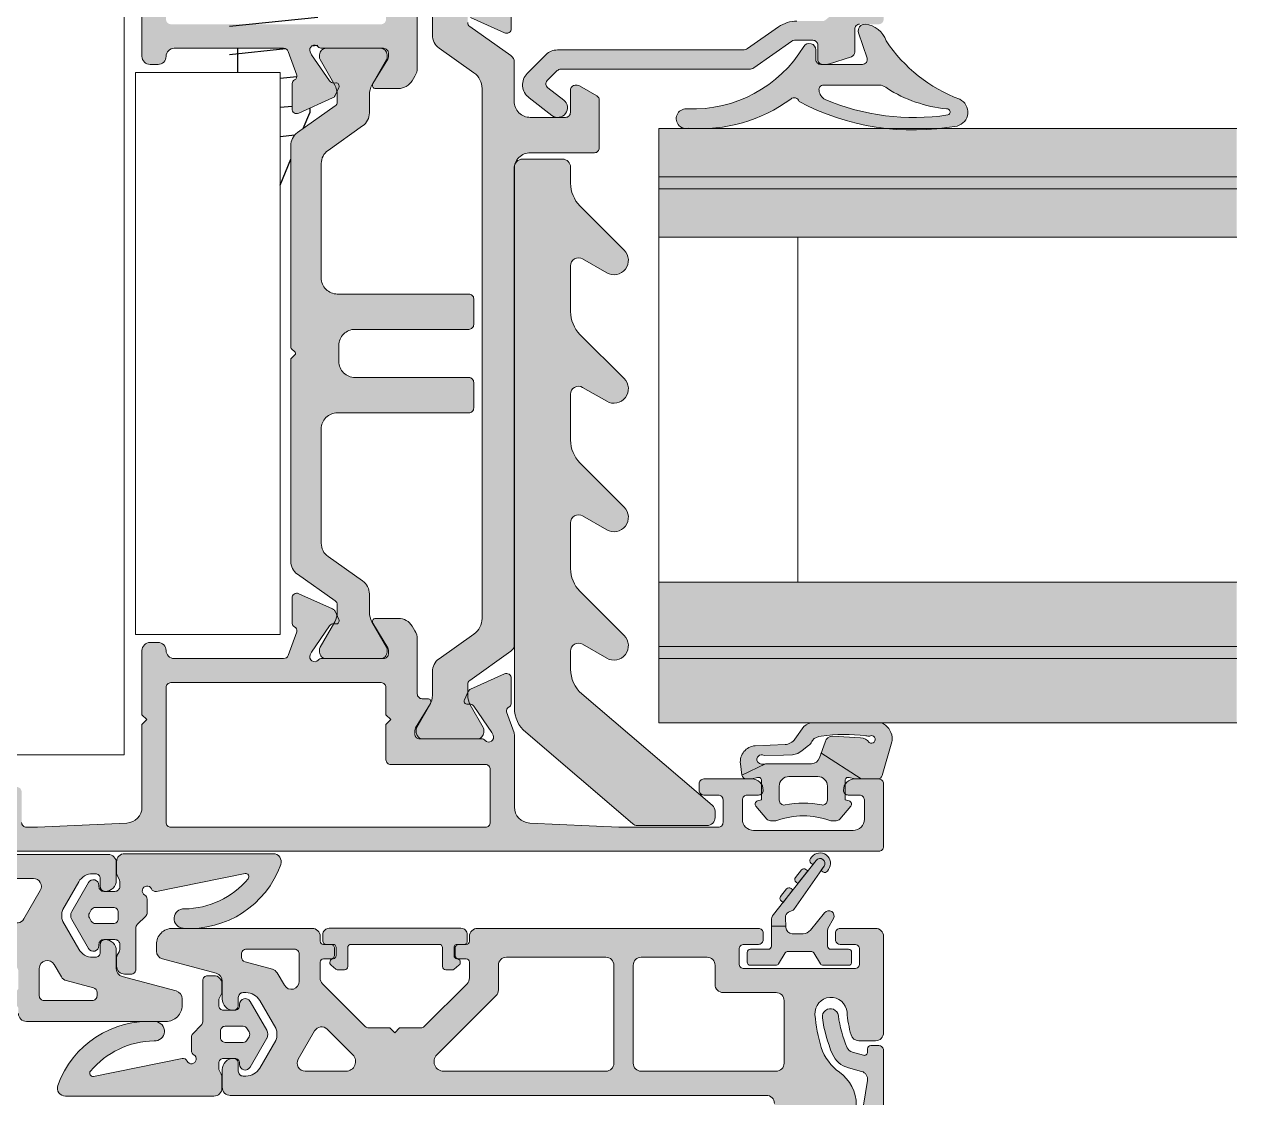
# Model space of a CAD drawing. Header units: millimetres. Extents: x -576 to 4430, y -1196 to 2690.
# Drawn here: x 1893.38 to 1931.15, y -604.28 to -570.86 of the extents above; entities that cross this region are included whole.
import ezdxf

# ---------------------------------------------------------------- set-up
doc = ezdxf.new("R2010")
doc.units = ezdxf.units.MM
doc.header["$LTSCALE"] = 0.25
doc.header["$MEASUREMENT"] = 0
for name, color, linetype, lineweight in [('01_Aluminium [Thin]', 141, 'Continuous', 18), ('01_Fill Glass', 254, 'Continuous', 0), ('01_Fill Plastic', 253, 'Continuous', 0), ('01_Fill Polyamide', 10, 'Continuous', 0), ('01_Glazing [Thin]', 6, 'Continuous', 18), ('01_Plastic', 3, 'Continuous', 20), ('01_Polyamide', 201, 'Continuous', 20), ('01_Polyamide [Thin]', 201, 'Continuous', 18)]:
    doc.layers.add(name, color=color, linetype=linetype, lineweight=lineweight)
doc.layers.add('01_Fill 2°material', color=7, linetype='Continuous', lineweight=0, true_color=0xbfbfbf)
doc.layers.add('01_Fill Aluminum', color=7, linetype='Continuous', lineweight=0, true_color=0xdcdcdc)
doc.layers.add('VITERIA', color=40, linetype='Continuous')

msp = doc.modelspace()

# ---------------------------------------------------------------- hatches: boundary and pattern name
at = {"layer": '01_Fill 2°material', "ltscale": 0.25}
h = msp.add_hatch(color=256, dxfattribs=at)
h.dxf.hatch_style = 1
h.paths.add_polyline_path([(1919.45, -594.356), (1919.96, -594.356, 0.339454), (1920.105, -594.245), (1920.402, -593.196, 0.148249), (1920.414, -593.052, 0.275164), (1920.083, -592.606), (1917.974, -592.606, 0.212677), (1917.67, -592.724), (1917.389, -593.115, -0.229998), (1917.081, -593.282), (1916.15, -593.322, 0.428184), (1915.691, -593.881), (1915.735, -594.232), (1916.468, -593.881, -0.292004), (1916.23, -593.833, 0.217211), (1916.223, -593.818, -0.778169), (1916.427, -593.622), (1917.032, -593.619), (1917.311, -593.6, 0.054768), (1917.475, -593.558), (1917.612, -593.473), (1917.809, -593.315, 0.161076), (1917.913, -593.189), (1917.935, -593.156, -0.225916), (1918.21, -593.024, -0.066166), (1919.592, -593.008, 0.129571), (1919.719, -593.019, -1.804841), (1919.703, -593.217, 0.210499), (1919.434, -593.073), (1918.566, -593.019, 0.339454), (1918.325, -593.205), (1918.203, -593.547)])
h = msp.add_hatch(color=256, dxfattribs=at)
h.dxf.hatch_style = 1
h.paths.add_polyline_path([(1917.095, -598.673, -0.041791), (1917.097, -598.69), (1917.106, -598.943), (1916.655, -598.943), (1916.655, -598.764, -0.16844), (1916.719, -598.578), (1918.05, -596.89, -0.972448), (1918.294, -597.071), (1917.349, -598.419, -0.14422), (1917.305, -598.454), (1917.187, -598.502, 0.360918)])
at = {"layer": '01_Fill Aluminum', "ltscale": 0.25}
h = msp.add_hatch(color=256, dxfattribs=at)
h.dxf.hatch_style = 1
h.paths.add_polyline_path([(1897.05, -595.229, -0.400839), (1896.573, -595.729), (1893.8, -595.856), (1893.45, -595.856, -0.414214), (1893.3, -595.706), (1893.3, -594.756, 0.414214), (1893.15, -594.606), (1892.1, -594.606, 0.414214), (1891.95, -594.756), (1891.95, -595.106, 0.414214), (1892.1, -595.256), (1892.55, -595.256, -0.414214), (1892.7, -595.406), (1892.7, -595.706, -0.414214), (1892.55, -595.856), (1884.3, -595.856, -0.414214), (1884.15, -595.706), (1884.15, -595.406, -0.414214), (1884.3, -595.256), (1884.75, -595.256, 0.414214), (1884.9, -595.106), (1884.9, -594.756, 0.414214), (1884.75, -594.606), (1882.95, -594.606, 0.414214), (1882.8, -594.756), (1882.8, -594.956, 0.414214), (1882.95, -595.106), (1883.4, -595.106, -0.414214), (1883.55, -595.256), (1883.55, -595.605, -0.414214), (1883.4, -595.755), (1883.025, -595.755, 0.267949), (1882.895, -595.83, -0.267949), (1882.765, -595.905), (1880.535, -595.905, -0.267949), (1880.405, -595.83, 0.267949), (1880.275, -595.755), (1879.9, -595.755, -0.414214), (1879.75, -595.605), (1879.75, -595.256, -0.414214), (1879.9, -595.106), (1880.35, -595.106, 0.414214), (1880.5, -594.956), (1880.5, -594.756, 0.414214), (1880.35, -594.606), (1879.3, -594.606, 0.414214), (1879.15, -594.756), (1879.15, -596.356, 0.414214), (1879.4, -596.606), (1920, -596.606, 0.414214), (1920.15, -596.456), (1920.15, -594.506, 0.414214), (1920, -594.356), (1919.25, -594.356, 0.414214), (1918.9, -594.706, 0.414214), (1919.05, -594.856), (1919.4, -594.856, -0.414214), (1919.55, -595.006), (1919.55, -595.606, -0.414214), (1919.2, -595.956), (1916.1, -595.956, -0.414214), (1915.75, -595.606), (1915.75, -595.006, -0.414214), (1915.9, -594.856), (1916.25, -594.856, 0.414214), (1916.4, -594.706, 0.414214), (1916.05, -594.356), (1914.55, -594.356, 0.414214), (1914.4, -594.506), (1914.4, -594.706, 0.414214), (1914.55, -594.856), (1915, -594.856, -0.414214), (1915.15, -595.006), (1915.15, -595.706, -0.414214), (1915, -595.856), (1911.9, -595.856), (1909.127, -595.729, -0.400839), (1908.65, -595.229), (1908.65, -592.971, 0.086513), (1908.641, -592.92), (1908.407, -592.27, -0.392793), (1908.47, -592.123), (1908.478, -592.12, 0.294413), (1908.547, -592.013), (1908.553, -591.224, 0.548619), (1908.34, -591.086), (1907.287, -591.561, 0.177976), (1907.213, -591.633), (1907.093, -591.887, 0.717549), (1907.216, -592.031, -0.329769), (1907.384, -592.089), (1907.947, -592.904), (1907.987, -592.995, -0.855531), (1907.739, -593.156, 0.213411), (1907.627, -593.106), (1905.7, -593.106, -0.414214), (1905.55, -592.956), (1905.55, -592.845, -0.137872), (1905.572, -592.767), (1906.036, -592.008, 0.585524), (1905.95, -591.856), (1905.775, -591.856, -0.414214), (1905.625, -591.706), (1905.625, -589.999, 0.137872), (1905.552, -589.739), (1905.465, -589.595, 0.261413), (1905.038, -589.356), (1904.325, -589.356, 0.585524), (1904.24, -589.508), (1904.703, -590.267, -0.137872), (1904.725, -590.345), (1904.725, -590.456, -0.414214), (1904.575, -590.606), (1902.649, -590.606, 0.213411), (1902.537, -590.656, -0.85546), (1902.288, -590.495), (1902.329, -590.404), (1902.891, -589.589, -0.267949), (1903.026, -589.525), (1903.084, -589.53, 0.57735), (1903.182, -589.387), (1903.062, -589.133, 0.177976), (1902.988, -589.061), (1901.934, -588.586, 0.544467), (1901.723, -588.724), (1901.728, -589.513, 0.303984), (1901.801, -589.622, -0.402738), (1901.868, -589.77), (1901.603, -590.507, -0.316363), (1901.462, -590.606), (1898.05, -590.606, -0.414214), (1897.8, -590.356, 0.414214), (1897.55, -590.106), (1897.3, -590.106, 0.414214), (1897.05, -590.356), (1897.05, -592.356), (1897.2, -592.506), (1897.05, -592.656)])
h.paths.add_polyline_path([(1907.9, -594.056), (1907.9, -595.706, -0.414214), (1907.75, -595.856), (1897.95, -595.856, -0.414214), (1897.8, -595.706), (1897.8, -591.506, -0.414214), (1897.95, -591.356), (1904.5, -591.356, -0.414214), (1904.65, -591.506), (1904.65, -592.356), (1904.8, -592.506), (1904.65, -592.656), (1904.65, -593.756, 0.414214), (1904.8, -593.906), (1907.75, -593.906, -0.414214)], flags=16)
h.paths.add_polyline_path([(1910.55, -567.756, -0.414214), (1910.4, -567.606), (1910.4, -566.656, 0.414214), (1910.25, -566.506), (1908.8, -566.506, 0.414214), (1908.65, -566.656), (1908.65, -569.267), (1908.407, -569.942, 0.403068), (1908.474, -570.09, -0.303768), (1908.547, -570.199), (1908.553, -570.988, -0.544467), (1908.342, -571.126), (1907.287, -570.651, -0.177976), (1907.213, -570.579), (1907.093, -570.325, -0.57735), (1907.191, -570.182), (1907.249, -570.187, 0.267949), (1907.384, -570.123), (1907.947, -569.308), (1907.987, -569.217, 0.85546), (1907.739, -569.056, -0.213411), (1907.627, -569.106), (1905.7, -569.106, 0.529656), (1905.561, -569.311, 0.235619), (1905.572, -569.445), (1906.036, -570.204, -0.585524), (1905.95, -570.356), (1905.775, -570.356, 0.414214), (1905.625, -570.506), (1905.625, -572.213, -0.137872), (1905.552, -572.473), (1905.465, -572.616, -0.261413), (1905.038, -572.856), (1904.325, -572.856, -0.585524), (1904.24, -572.704), (1904.703, -571.945, 0.235619), (1904.714, -571.811, 0.529656), (1904.575, -571.606), (1902.649, -571.606, -0.213411), (1902.537, -571.556, 0.855531), (1902.288, -571.717), (1902.329, -571.808), (1902.891, -572.623, 0.339027), (1903.062, -572.687, -0.655653), (1903.182, -572.825), (1903.062, -573.079, -0.177976), (1902.988, -573.151), (1901.935, -573.625, -0.548619), (1901.723, -573.488), (1901.728, -572.699, -0.294413), (1901.798, -572.592), (1901.805, -572.589, 0.392793), (1901.868, -572.442), (1901.603, -571.705, 0.316363), (1901.462, -571.606), (1898.05, -571.606, 0.414214), (1897.8, -571.856, -0.414214), (1897.55, -572.106), (1897.3, -572.106, -0.414214), (1897.05, -571.856), (1897.05, -569.856), (1897.2, -569.706), (1897.05, -569.556), (1897.05, -566.983, 0.400839), (1896.573, -566.483), (1893.8, -566.356), (1893.45, -566.356, 0.414214), (1893.3, -566.506), (1893.3, -567.456, -0.414214), (1893.15, -567.606), (1892.1, -567.606, -0.414214), (1891.95, -567.456), (1891.95, -567.106, -0.414214), (1892.1, -566.956), (1892.55, -566.956, 0.414214), (1892.7, -566.806), (1892.7, -566.506, 0.414214), (1892.55, -566.356), (1884.3, -566.356, 0.414214), (1884.15, -566.506), (1884.15, -566.806, 0.414214), (1884.3, -566.956), (1884.75, -566.956, -0.414214), (1884.9, -567.106), (1884.9, -567.456, -0.414214), (1884.75, -567.606), (1882.95, -567.606, -0.414214), (1882.8, -567.456), (1882.8, -567.256, -0.414214), (1882.95, -567.106), (1883.4, -567.106, 0.414214), (1883.55, -566.956), (1883.55, -566.607, 0.414214), (1883.4, -566.457), (1883.025, -566.457, -0.267949), (1882.895, -566.382, 0.267949), (1882.765, -566.307), (1880.535, -566.307, 0.267949), (1880.405, -566.382, -0.267949), (1880.275, -566.457), (1879.9, -566.457, 0.414214), (1879.75, -566.607), (1879.75, -566.956, 0.414214), (1879.9, -567.106), (1880.35, -567.106, -0.414214), (1880.5, -567.256), (1880.5, -567.456, -0.414214), (1880.35, -567.606), (1879.3, -567.606, -0.414214), (1879.15, -567.456), (1879.15, -565.856, -0.414214), (1879.4, -565.606), (1911, -565.606, -0.414214), (1911.15, -565.756), (1911.15, -567.381, -0.267949), (1911.075, -567.511), (1910.685, -567.736, -0.131652), (1910.61, -567.756)])
h.paths.add_polyline_path([(1907.9, -566.506), (1907.9, -568.156, -0.414214), (1907.75, -568.306), (1904.8, -568.306, 0.414214), (1904.65, -568.456), (1904.65, -569.556), (1904.8, -569.706), (1904.65, -569.856), (1904.65, -570.706, -0.414214), (1904.5, -570.856), (1897.95, -570.856, -0.414214), (1897.8, -570.706), (1897.8, -566.506, -0.414214), (1897.95, -566.356), (1907.75, -566.356, -0.414214)], flags=16)
h = msp.add_hatch(color=256, dxfattribs=at)
h.dxf.hatch_style = 1
h.paths.add_polyline_path([(1911.616, -566.214, 0.239713), (1911.746, -566.256, -1.314619), (1911.525, -568.171, 0.096472), (1911.469, -568.16), (1911.25, -568.16, -0.131652), (1911.175, -568.139), (1910.276, -567.62, 0.32492), (1910.101, -567.639), (1909.468, -568.208, 0.221443), (1909.303, -568.596, 0.543658), (1909.451, -568.677), (1910.127, -568.31, -0.260828), (1910.274, -568.312), (1911.014, -568.739, 0.131652), (1911.089, -568.76), (1911.365, -568.76, -0.077954), (1911.411, -568.767, 0.639471), (1913.378, -566.63, -0.535663), (1913.61, -566.284), (1918.92, -566.35, -0.402203), (1919.414, -566.836), (1919.496, -569.682, -0.237824), (1919.442, -569.806), (1918.345, -570.721, -0.175595), (1918.249, -570.756), (1917.451, -570.756, 0.153915), (1916.878, -570.937), (1915.915, -571.611, -0.153915), (1915.772, -571.656), (1909.99, -571.656, 0.198912), (1909.636, -571.802), (1909.05, -572.389, 0.457988), (1909.105, -573.144), (1909.821, -573.694, 1), (1910.187, -573.218), (1909.69, -572.837, -0.452966), (1909.675, -572.612), (1909.987, -572.3, -0.198912), (1910.093, -572.256), (1915.961, -572.256, 0.153915), (1916.105, -572.211), (1917.287, -571.383, -0.153915), (1917.373, -571.356), (1917.95, -571.356, -0.414214), (1918.1, -571.506), (1918.1, -571.956, 0.414214), (1918.25, -572.106), (1918.384, -572.106, 0.078702), (1918.431, -572.099), (1919.146, -571.866, 0.32492), (1919.25, -571.723), (1919.25, -571.006, -0.414214), (1919.4, -570.856), (1920, -570.856, 0.414214), (1920.15, -570.706), (1920.15, -565.706, 0.414214), (1920.05, -565.606), (1911.25, -565.606, 0.668179), (1911.179, -565.777)])
h = msp.add_hatch(color=256, dxfattribs=at)
h.dxf.hatch_style = 1
h.paths.add_polyline_path([(1920, -635.256, 0.414214), (1920.15, -635.106), (1920.15, -602.807, 0.414214), (1920, -602.657), (1919.75, -602.657, 0.414214), (1919.65, -602.757), (1919.65, -602.861, -0.493145), (1919.524, -602.958), (1919.181, -602.866, -0.229199), (1919.016, -602.724, -0.069395), (1918.741, -601.725, 1), (1918.245, -601.79, 0.069395), (1918.557, -602.922, 0.229199), (1919.052, -603.349), (1919.465, -603.46, -0.383864), (1919.647, -603.74), (1919.403, -605.277, 0.039314), (1919.397, -605.356), (1919.4, -634.106, -0.414241), (1919.15, -634.356), (1917.65, -634.356, -0.414214), (1917.4, -634.106), (1917.4, -632.856, 0.414214), (1917.15, -632.606), (1915.48, -632.606, 0.214749), (1915.293, -632.691), (1914.99, -633.033, -0.427189), (1914.773, -633.041), (1914.397, -632.677, 1), (1914.049, -633.036), (1914.793, -633.755, 0.451496), (1915.018, -633.756), (1915.453, -633.265, -0.231889), (1915.571, -633.206), (1916.65, -633.206, -0.414214), (1916.8, -633.356), (1916.8, -635.106, 0.414214), (1916.95, -635.256)])
at = {"layer": '01_Fill Glass', "ltscale": 0.25}
h = msp.add_hatch(color=256, dxfattribs=at)
h.dxf.hatch_style = 1
h.paths.add_polyline_path([(1913.15, -592.606), (1931.15, -592.606), (1931.15, -588.226), (1913.15, -588.226)])
h.paths.add_polyline_path([(1913.15, -577.486), (1931.15, -577.486), (1931.15, -574.106), (1913.15, -574.106)])
at = {"layer": '01_Fill Plastic', "ltscale": 0.25}
h = msp.add_hatch(color=256, dxfattribs=at)
h.dxf.hatch_style = 1
h.paths.add_polyline_path([(1914.051, -573.494, 1.248095), (1914.078, -574.092, 0.180641), (1917.259, -573.184, -0.571388), (1917.517, -573.263, 0.168668), (1922.44, -574.025, 0.698506), (1922.521, -573.191, -0.159099), (1920.23, -571.373, 0.302817), (1919.576, -570.858, 0.536771), (1919.371, -571.121), (1919.633, -571.909, -0.511773), (1919.491, -572.106), (1918.191, -572.106, -0.414214), (1918.041, -571.956), (1918.041, -571.656, 0.752498), (1917.664, -571.552, -0.27203)])
h.paths.add_polyline_path([(1918.272, -572.757), (1920.073, -572.757, -0.138334), (1920.258, -572.849, 0.117417), (1922.11, -573.493, -0.964685), (1922.146, -573.682, -0.136865), (1918.33, -573.204, -0.234974), (1918.139, -572.911, -0.505344)], flags=16)
at = {"layer": '01_Fill Plastic'}
msp.add_hatch(color=256, dxfattribs=at).paths.add_polyline_path([(1908.65, -592.143, 0.219427), (1909.001, -592.903), (1912.33, -595.746, 0.178558), (1912.492, -595.806), (1914.65, -595.806, 0.414214), (1914.9, -595.556), (1914.9, -595.36, 0.219427), (1914.812, -595.17), (1910.751, -591.702, -0.219427), (1910.4, -590.941), (1910.4, -590.379, -0.57735), (1910.775, -590.163), (1911.525, -590.596, 0.876976), (1912.068, -589.888), (1910.693, -588.512, -0.198912), (1910.4, -587.805), (1910.4, -586.379, -0.57735), (1910.775, -586.163), (1911.525, -586.596, 0.876976), (1912.068, -585.888), (1910.693, -584.512, -0.198912), (1910.4, -583.805), (1910.4, -582.379, -0.57735), (1910.775, -582.163), (1911.525, -582.596, 0.876976), (1912.068, -581.888), (1910.693, -580.512, -0.198912), (1910.4, -579.805), (1910.4, -578.379, -0.57735), (1910.775, -578.163), (1911.525, -578.596, 0.876976), (1912.068, -577.888), (1910.693, -576.512, -0.198912), (1910.4, -575.805), (1910.4, -575.306, 0.414214), (1910.15, -575.056), (1908.9, -575.056, 0.414214), (1908.65, -575.306)])
at = {"layer": '01_Fill Plastic', "ltscale": 0.25}
h = msp.add_hatch(color=256, dxfattribs=at)
h.dxf.hatch_style = 1
h.paths.add_polyline_path([(1915.735, -594.232, 0.363522), (1915.882, -594.356), (1916.05, -594.356), (1916.224, -594.309, -0.493042), (1916.35, -594.406), (1916.35, -595.006), (1916.224, -595.04, 0.548619), (1916.173, -595.201), (1916.511, -595.602, 0.221695), (1916.626, -595.656), (1916.771, -595.656, 0.08472), (1916.821, -595.647, -0.170664), (1918.479, -595.647, 0.08472), (1918.529, -595.656), (1918.675, -595.656, 0.221695), (1918.79, -595.602), (1919.127, -595.201, 0.548619), (1919.076, -595.04), (1918.95, -595.006), (1918.95, -594.406, -0.493042), (1919.076, -594.309), (1919.25, -594.356), (1919.45, -594.356), (1918.203, -593.547), (1918.15, -593.696, -0.339454), (1917.908, -593.881), (1916.468, -593.881)])
h.paths.add_polyline_path([(1918.4, -594.581), (1918.4, -595.016, -0.473474), (1918.221, -595.163, 0.099331), (1917.08, -595.163, -0.473474), (1916.9, -595.016), (1916.9, -594.581, -0.414214), (1917.2, -594.281), (1918.1, -594.281, -0.414214)], flags=16)
h = msp.add_hatch(color=256, dxfattribs=at)
h.dxf.hatch_style = 1
h.paths.add_polyline_path([(1877.59, -598.196, -0.058029), (1877.787, -599.218, -1), (1876.79, -599.293, 0.051425), (1876.663, -598.587, 0.334223), (1876.423, -598.406), (1875.9, -598.406, 0.414214), (1875.65, -598.656), (1875.65, -601.656, 0.414214), (1875.9, -601.906), (1877, -601.906, 0.414214), (1877.15, -601.756), (1877.15, -601.556, 0.414214), (1877, -601.406), (1876.55, -601.406, -0.414214), (1876.4, -601.256), (1876.4, -600.806, -0.414214), (1876.55, -600.656), (1880, -600.656, -0.414214), (1880.15, -600.806), (1880.15, -601.256, -0.414214), (1880, -601.406), (1879.55, -601.406, 0.414214), (1879.4, -601.556), (1879.4, -601.756, 0.414214), (1879.55, -601.906), (1888.3, -601.906, 0.414214), (1888.55, -601.656), (1888.55, -601.506, -0.414214), (1888.65, -601.406), (1888.875, -601.406, 0.414214), (1889, -601.281), (1889, -601.081, 0.414214), (1888.875, -600.956), (1888.65, -600.956, -0.414214), (1888.55, -600.856), (1888.55, -600.359, -0.198912), (1888.623, -600.183), (1889.956, -598.85, -0.198912), (1890.062, -598.806), (1890.725, -598.806), (1890.875, -598.656), (1891.025, -598.806), (1891.688, -598.806, -0.198912), (1891.794, -598.85), (1893.127, -600.183, -0.198912), (1893.2, -600.359), (1893.2, -600.856, -0.414214), (1893.1, -600.956), (1892.875, -600.956, 0.414214), (1892.75, -601.081), (1892.75, -601.281, 0.414214), (1892.875, -601.406), (1893.1, -601.406, -0.414214), (1893.2, -601.506), (1893.2, -601.656, 0.414214), (1893.45, -601.906), (1897.8, -601.906, 0.414214), (1898.3, -601.406), (1898.3, -601.197, 0.339454), (1898.115, -600.955), (1896.435, -600.505, -0.339454), (1896.25, -600.264), (1896.25, -599.706, 0.414214), (1895.9, -599.356, 0.414214), (1895.75, -599.506), (1895.75, -599.756, -0.414214), (1895.6, -599.906), (1895.514, -599.906, -0.267949), (1895.081, -599.656), (1894.584, -598.795, -0.131652), (1894.55, -598.67), (1894.55, -598.542, -0.131652), (1894.584, -598.417), (1895.081, -597.556, -0.267949), (1895.514, -597.306), (1895.6, -597.306, -0.414214), (1895.75, -597.456), (1895.75, -597.706, 0.414214), (1895.9, -597.856, 0.414214), (1896.25, -597.506), (1896.25, -596.956, 0.414214), (1896, -596.706), (1879.3, -596.706, -0.414214), (1879.05, -596.456), (1879.05, -594.356, -0.414214), (1879.2, -594.206), (1880.022, -594.206, -0.151572), (1880.107, -594.232, 0.295434), (1882.109, -594.287, 0.438809), (1882.175, -594.076), (1882.075, -593.903, 0.427454), (1881.865, -593.85, -0.319487), (1880.31, -593.761, 0.170553), (1880.154, -593.706), (1878.85, -593.706, 0.414214), (1878.35, -594.206), (1878.35, -595.406, -0.414214), (1878.1, -595.656), (1876.75, -595.656, 0.414214), (1876.5, -595.906), (1876.5, -596.406, 0.243183), (1877.027, -597.426, -0.163247)])
h.paths.add_polyline_path([(1892.397, -597.456), (1893.666, -597.456, -0.57735), (1893.883, -597.831), (1893.374, -598.712, -0.493145), (1892.981, -598.764), (1892.185, -597.968, -0.668179)], flags=16)
h.paths.add_polyline_path([(1889.565, -597.968), (1887.723, -599.81, 0.198912), (1887.65, -599.987), (1887.65, -600.756, -0.414214), (1887.4, -601.006), (1884.3, -601.006, -0.414214), (1884.05, -600.756), (1884.05, -597.706, -0.414214), (1884.3, -597.456), (1889.353, -597.456, -0.668179)], flags=16)
h.paths.add_polyline_path([(1894.317, -600.132), (1894.538, -600.517, 0.198912), (1894.69, -600.633), (1895.539, -600.86, -0.339454), (1895.65, -601.005), (1895.65, -601.106, -0.414214), (1895.5, -601.256), (1894, -601.256, -0.414214), (1893.85, -601.106), (1893.85, -600.257, -0.767327)], flags=16)
h.paths.add_polyline_path([(1883.45, -600.756, -0.414214), (1883.2, -601.006), (1881.15, -601.006, -0.414214), (1880.9, -600.756), (1880.9, -600.156, 0.414214), (1880.65, -599.906), (1879, -599.906, -0.414214), (1878.75, -599.656), (1878.75, -597.706, -0.414214), (1879, -597.456), (1883.2, -597.456, -0.414214), (1883.45, -597.706)], flags=16)
h = msp.add_hatch(color=256, dxfattribs=at)
h.dxf.hatch_style = 1
h.paths.add_polyline_path([(1894.863, -598.481, 0.267949), (1894.864, -598.731), (1895.383, -599.63, 0.839732), (1895.71, -599.523, -0.447857), (1895.859, -599.356), (1896.209, -599.356, -0.414214), (1896.359, -599.506), (1896.359, -599.666, -0.130289), (1896.34, -599.74), (1896.279, -599.846, 0.130289), (1896.259, -599.921), (1896.259, -600.181, 0.414214), (1896.509, -600.431), (1896.709, -600.431, 0.414214), (1896.859, -600.281), (1896.859, -598.993, -0.198912), (1896.903, -598.887), (1897.165, -598.625, 0.198912), (1897.209, -598.519), (1897.209, -598.099, 0.267949), (1897.134, -597.969, -1.351486), (1897.344, -597.773, 0.355417), (1897.516, -597.853), (1900.256, -597.299, -0.718027), (1900.354, -597.461, -0.218267), (1898.371, -598.402, 1), (1898.328, -599.001, 0.337265), (1901.371, -597.015, 0.518343), (1901.135, -596.681), (1896.509, -596.681, 0.414214), (1896.259, -596.931), (1896.259, -597.291, 0.130289), (1896.279, -597.365), (1896.34, -597.471, -0.130289), (1896.359, -597.546), (1896.359, -597.706, -0.414214), (1896.209, -597.856), (1895.859, -597.856, -0.414214), (1895.709, -597.706), (1895.709, -597.669, 0.767327), (1895.383, -597.581)])
h.paths.add_polyline_path([(1896.309, -598.506), (1896.309, -598.706, -0.414214), (1896.159, -598.856), (1895.6, -598.856, -0.267949), (1895.47, -598.781), (1895.412, -598.681, -0.267949), (1895.412, -598.531), (1895.47, -598.431, -0.267949), (1895.6, -598.356), (1896.159, -598.356, -0.414214)], flags=16)
h = msp.add_hatch(color=256, dxfattribs=at)
h.dxf.hatch_style = 1
h.paths.add_polyline_path([(1916.655, -599.557, -0.414214), (1916.555, -599.657), (1916.005, -599.657, 0.414214), (1915.905, -599.757), (1915.905, -600.057, 0.414214), (1916.005, -600.157), (1916.793, -600.157, 0.259925), (1916.878, -600.11), (1917.088, -599.77, -0.259925), (1917.174, -599.722), (1917.887, -599.722, -0.259925), (1917.972, -599.77), (1918.182, -600.11, 0.259925), (1918.267, -600.157), (1919.055, -600.157, 0.414214), (1919.155, -600.057), (1919.155, -599.757, 0.414214), (1919.055, -599.657), (1918.505, -599.657, -0.414214), (1918.405, -599.557), (1918.405, -599.06, -0.125788), (1918.417, -599.012), (1918.587, -598.701, 0.912851), (1918.314, -598.518), (1917.872, -599.062, -0.225762), (1917.64, -599.172), (1917.307, -599.172, -0.404333), (1917.107, -598.979), (1917.106, -598.943), (1916.655, -598.943)])
h.paths.add_polyline_path([(1916.942, -598.013, 0.414214), (1916.959, -598.154), (1917.018, -598.2), (1917.327, -597.807), (1917.268, -597.761, 0.414213), (1917.128, -597.777)])
h.paths.add_polyline_path([(1917.406, -597.424, 0.414214), (1917.423, -597.565), (1917.482, -597.611), (1917.791, -597.218), (1917.732, -597.172, 0.414213), (1917.592, -597.188)])
h.paths.add_polyline_path([(1917.887, -596.975), (1917.946, -597.022), (1918.05, -596.89, -0.972447), (1918.294, -597.071), (1918.2, -597.204), (1918.262, -597.247, 0.414213), (1918.401, -597.223), (1918.437, -597.172, 0.972448), (1917.913, -596.782), (1917.871, -596.835, 0.414214)])
h = msp.add_hatch(color=256, dxfattribs=at)
h.dxf.hatch_style = 1
h.paths.add_polyline_path([(1900.719, -603.356, -0.267949), (1900.286, -603.606), (1900.2, -603.606, -0.414214), (1900.05, -603.456), (1900.05, -603.206, 0.414214), (1899.9, -603.056, 0.414214), (1899.55, -603.406), (1899.55, -603.956, 0.414214), (1899.8, -604.206), (1916.5, -604.206, -0.414214), (1916.75, -604.456), (1916.75, -606.556, -0.414214), (1916.6, -606.706), (1915.778, -606.706, -0.151572), (1915.693, -606.68, 0.295434), (1913.691, -606.625, 0.438809), (1913.625, -606.836), (1913.725, -607.009, 0.427454), (1913.935, -607.062, -0.319487), (1915.49, -607.151, 0.170553), (1915.646, -607.206), (1916.95, -607.206, 0.414214), (1917.45, -606.706), (1917.45, -605.506, -0.414214), (1917.7, -605.256), (1919.05, -605.256, 0.414214), (1919.3, -605.006), (1919.3, -604.506, 0.243183), (1918.773, -603.486, -0.163247), (1918.21, -602.715, -0.058029), (1918.013, -601.693, -1), (1919.01, -601.618, 0.051425), (1919.137, -602.325, 0.334223), (1919.377, -602.506), (1919.9, -602.506, 0.414214), (1920.15, -602.256), (1920.15, -599.256, 0.414214), (1919.9, -599.006), (1918.8, -599.006, 0.414214), (1918.65, -599.156), (1918.65, -599.356, 0.414214), (1918.8, -599.506), (1919.25, -599.506, -0.414214), (1919.4, -599.656), (1919.4, -600.106, -0.414214), (1919.25, -600.256), (1915.8, -600.256, -0.414214), (1915.65, -600.106), (1915.65, -599.656, -0.414214), (1915.8, -599.506), (1916.25, -599.506, 0.414214), (1916.4, -599.356), (1916.4, -599.156, 0.414214), (1916.25, -599.006), (1907.5, -599.006, 0.414214), (1907.25, -599.256), (1907.25, -599.406, -0.414214), (1907.15, -599.506), (1906.925, -599.506, 0.414214), (1906.8, -599.631), (1906.8, -599.831, 0.414214), (1906.925, -599.956), (1907.15, -599.956, -0.414214), (1907.25, -600.056), (1907.25, -600.552, -0.198912), (1907.177, -600.729), (1905.844, -602.062, -0.198912), (1905.738, -602.106), (1905.075, -602.106), (1904.925, -602.256), (1904.775, -602.106), (1904.112, -602.106, -0.198912), (1904.006, -602.062), (1902.673, -600.729, -0.198912), (1902.6, -600.552), (1902.6, -600.056, -0.414214), (1902.7, -599.956), (1902.925, -599.956, 0.414214), (1903.05, -599.831), (1903.05, -599.631, 0.414214), (1902.925, -599.506), (1902.7, -599.506, -0.414214), (1902.6, -599.406), (1902.6, -599.256, 0.414214), (1902.35, -599.006), (1898, -599.006, 0.414214), (1897.5, -599.506), (1897.5, -599.715, 0.339454), (1897.685, -599.956), (1899.365, -600.406, -0.339454), (1899.55, -600.648), (1899.55, -601.206, 0.414214), (1899.9, -601.556, 0.414214), (1900.05, -601.406), (1900.05, -601.156, -0.414214), (1900.2, -601.006), (1900.286, -601.006, -0.267949), (1900.719, -601.256), (1901.217, -602.117, -0.131652), (1901.25, -602.242), (1901.25, -602.37, -0.131652), (1901.217, -602.495)])
h.paths.add_polyline_path([(1906.235, -602.944), (1908.077, -601.102, 0.198912), (1908.15, -600.925), (1908.15, -600.156, -0.414214), (1908.4, -599.906), (1911.5, -599.906, -0.414214), (1911.75, -600.156), (1911.75, -603.206, -0.414214), (1911.5, -603.456), (1906.447, -603.456, -0.668179)], flags=16)
h.paths.add_polyline_path([(1903.403, -603.456), (1902.134, -603.456, -0.57735), (1901.917, -603.081), (1902.426, -602.2, -0.493145), (1902.819, -602.148), (1903.615, -602.944, -0.668179)], flags=16)
h.paths.add_polyline_path([(1901.484, -600.779), (1901.262, -600.395, 0.198912), (1901.11, -600.279), (1900.261, -600.051, -0.339454), (1900.15, -599.906), (1900.15, -599.806, -0.414214), (1900.3, -599.656), (1901.8, -599.656, -0.414214), (1901.95, -599.806), (1901.95, -600.654, -0.767327)], flags=16)
h.paths.add_polyline_path([(1912.35, -600.156, -0.414214), (1912.6, -599.906), (1914.65, -599.906, -0.414214), (1914.9, -600.156), (1914.9, -600.756, 0.414214), (1915.15, -601.006), (1916.8, -601.006, -0.414214), (1917.05, -601.256), (1917.05, -603.206, -0.414214), (1916.8, -603.456), (1912.6, -603.456, -0.414214), (1912.35, -603.206)], flags=16)
h = msp.add_hatch(color=256, dxfattribs=at)
h.dxf.hatch_style = 1
h.paths.add_polyline_path([(1904.933, -599.504), (1906.306, -599.504, -0.414214), (1906.409, -599.607), (1906.409, -600.197, 0.414214), (1906.512, -600.3), (1906.703, -600.3, 0.187821), (1906.788, -600.267), (1906.924, -600.154, 0.670833), (1906.861, -599.951, -0.389083), (1906.769, -599.851), (1906.769, -599.607, -0.414475), (1906.872, -599.504), (1907.08, -599.504, 0.414214), (1907.183, -599.401), (1907.183, -599.202, 0.414214), (1906.983, -599.002), (1902.883, -599.002, 0.414214), (1902.683, -599.202), (1902.683, -599.401, 0.414214), (1902.786, -599.504), (1902.995, -599.504, -0.414214), (1903.098, -599.607), (1903.098, -599.851, -0.389083), (1903.006, -599.951, 0.670833), (1902.943, -600.154), (1903.089, -600.275, 0.161709), (1903.164, -600.3), (1903.355, -600.3, 0.414214), (1903.458, -600.197), (1903.458, -599.607, -0.414214), (1903.561, -599.504)])
h = msp.add_hatch(color=256, dxfattribs=at)
h.dxf.hatch_style = 1
h.paths.add_polyline_path([(1898.591, -602.813, 0.267949), (1898.666, -602.943, -1.351486), (1898.456, -603.139, 0.355417), (1898.284, -603.059), (1895.544, -603.613, -0.718027), (1895.446, -603.451, -0.218267), (1897.429, -602.51, 1), (1897.473, -601.911, 0.337265), (1894.429, -603.897, 0.518343), (1894.665, -604.231), (1899.291, -604.231, 0.414214), (1899.541, -603.981), (1899.541, -603.621, 0.130289), (1899.521, -603.547), (1899.46, -603.44, -0.130289), (1899.441, -603.366), (1899.441, -603.206, -0.414214), (1899.591, -603.056), (1899.941, -603.056, -0.414214), (1900.091, -603.206), (1900.091, -603.243, 0.767327), (1900.417, -603.33), (1900.937, -602.431, 0.267949), (1900.937, -602.181), (1900.417, -601.281, 0.839732), (1900.09, -601.389, -0.447857), (1899.941, -601.556), (1899.591, -601.556, -0.414214), (1899.441, -601.406), (1899.441, -601.246, -0.130289), (1899.46, -601.172), (1899.521, -601.065, 0.130289), (1899.541, -600.991), (1899.541, -600.731, 0.414214), (1899.291, -600.481), (1899.091, -600.481, 0.414214), (1898.941, -600.631), (1898.941, -601.919, -0.198912), (1898.897, -602.025), (1898.635, -602.287, 0.198912), (1898.591, -602.393)])
h.paths.add_polyline_path([(1899.491, -602.406), (1899.491, -602.206, -0.414214), (1899.641, -602.056), (1900.2, -602.056, -0.267949), (1900.33, -602.131), (1900.388, -602.231, -0.267949), (1900.388, -602.381), (1900.33, -602.481, -0.267949), (1900.2, -602.556), (1899.641, -602.556, -0.414214)], flags=16)
at = {"layer": '01_Fill Polyamide', "ltscale": 0.25}
h = msp.add_hatch(color=256, dxfattribs=at)
h.dxf.hatch_style = 1
h.paths.add_polyline_path([(1908.645, -573.256), (1908.645, -572.037, 0.243523), (1908.539, -571.832), (1907.258, -570.927, -0.243523), (1907.195, -570.805), (1907.195, -570.463, -0.131571), (1907.275, -570.163), (1907.681, -569.459, 0.245162), (1907.685, -569.367, 0.507822), (1907.495, -569.106), (1905.795, -569.106, 0.507822), (1905.604, -569.367, 0.245162), (1905.608, -569.459), (1906.014, -570.163, -0.131571), (1906.095, -570.463), (1906.095, -571.193, 0.243523), (1906.306, -571.601), (1907.391, -572.368, -0.243523), (1907.645, -572.858), (1907.645, -589.354, -0.243523), (1907.391, -589.844), (1906.306, -590.611, 0.243523), (1906.095, -591.019), (1906.095, -591.749, -0.131571), (1906.014, -592.048), (1905.608, -592.753, 0.245162), (1905.604, -592.845, 0.507822), (1905.795, -593.106), (1907.495, -593.106, 0.507822), (1907.685, -592.845, 0.245162), (1907.681, -592.753), (1907.275, -592.048, -0.131571), (1907.195, -591.749), (1907.195, -591.407, -0.243523), (1907.258, -591.285), (1908.539, -590.379, 0.243523), (1908.645, -590.175), (1908.645, -575.356, -0.414214), (1909.145, -574.856), (1911.145, -574.856, 0.414214), (1911.295, -574.706), (1911.295, -573.218, 0.267949), (1911.22, -573.088), (1910.679, -572.776, 0.131652), (1910.604, -572.756, 0.569051), (1910.395, -572.906), (1910.395, -573.606, -0.414214), (1910.245, -573.756), (1909.145, -573.756, -0.414214)])
h = msp.add_hatch(color=256, dxfattribs=at)
h.dxf.hatch_style = 1
h.paths.add_polyline_path([(1901.683, -580.914, 0.198912), (1901.697, -580.95), (1901.818, -581.071, -0.414214), (1901.818, -581.141), (1901.697, -581.262, 0.198912), (1901.683, -581.297), (1901.683, -587.572, 0.243523), (1901.894, -587.98), (1903.069, -588.811, -0.243523), (1903.133, -588.933), (1903.133, -589.162, -0.131571), (1903.052, -589.462), (1902.596, -590.253, 0.131571), (1902.583, -590.303), (1902.583, -590.406, 0.414214), (1902.783, -590.606), (1904.483, -590.606, 0.414214), (1904.683, -590.406), (1904.683, -590.303, 0.131571), (1904.669, -590.253), (1904.213, -589.462, -0.131571), (1904.133, -589.162), (1904.133, -588.596, 0.243523), (1903.921, -588.188), (1902.844, -587.427, -0.243523), (1902.633, -587.018), (1902.633, -583.456, -0.414214), (1903.133, -582.956), (1907.233, -582.956, 0.414214), (1907.383, -582.806), (1907.383, -582.006, 0.414214), (1907.233, -581.856), (1903.683, -581.856, -0.414214), (1903.183, -581.356), (1903.183, -580.856, -0.414214), (1903.683, -580.356), (1907.233, -580.356, 0.414214), (1907.383, -580.206), (1907.383, -579.406, 0.414214), (1907.233, -579.256), (1903.133, -579.256, -0.414214), (1902.633, -578.756), (1902.633, -575.193, -0.243523), (1902.844, -574.785), (1903.921, -574.024, 0.243523), (1904.133, -573.615), (1904.133, -573.05, -0.131571), (1904.213, -572.75), (1904.669, -571.959, 0.131571), (1904.683, -571.909), (1904.683, -571.806, 0.414214), (1904.483, -571.606), (1902.783, -571.606, 0.414214), (1902.583, -571.806), (1902.583, -571.909, 0.131571), (1902.596, -571.959), (1903.052, -572.75, -0.131571), (1903.133, -573.05), (1903.133, -573.279, -0.243523), (1903.069, -573.401), (1901.894, -574.232, 0.243523), (1901.683, -574.64)])

# ---------------------------------------------------------------- linework, layer by layer
at = {"layer": '01_Aluminium [Thin]'}
for points in [[(1905.625, -570.506), (1905.625, -572.213, -0.137872), (1905.552, -572.473), (1905.465, -572.616, -0.261413), (1905.038, -572.856), (1904.325, -572.856, -0.585524), (1904.24, -572.704), (1904.703, -571.945, 0.137872), (1904.725, -571.867), (1904.725, -571.756, 0.414214), (1904.575, -571.606), (1902.649, -571.606, -0.213411), (1902.537, -571.556, 0.85546), (1902.288, -571.717), (1902.329, -571.808), (1902.891, -572.623, 0.267949), (1903.026, -572.687), (1903.084, -572.682, -0.57735), (1903.182, -572.825), (1903.062, -573.079, -0.177976), (1902.988, -573.151), (1901.935, -573.625, -0.548619), (1901.723, -573.488), (1901.728, -572.699, -0.294413), (1901.798, -572.592), (1901.805, -572.589, 0.392793), (1901.868, -572.442), (1901.603, -571.705, 0.316363), (1901.462, -571.606), (1898.05, -571.606, 0.414214), (1897.8, -571.856, -0.414214), (1897.55, -572.106), (1897.3, -572.106, -0.414214), (1897.05, -571.856), (1897.05, -569.856)], [(1908.547, -570.199), (1908.553, -570.988, -0.548619), (1908.34, -571.125), (1907.287, -570.651, -0.177976)], [(1919.4, -570.856, 0.414214), (1919.25, -571.006), (1919.25, -571.723, -0.32492), (1919.146, -571.866), (1918.431, -572.099, -0.078702), (1918.384, -572.106), (1918.25, -572.106, -0.414214), (1918.1, -571.956), (1918.1, -571.506, 0.414214), (1917.95, -571.356), (1917.373, -571.356, 0.153915), (1917.287, -571.383), (1916.105, -572.211, -0.153915), (1915.961, -572.256), (1910.093, -572.256, 0.198912), (1909.987, -572.3), (1909.675, -572.612, 0.452966), (1909.69, -572.837), (1910.187, -573.218, -1), (1909.821, -573.694), (1909.105, -573.144, -0.457988), (1909.05, -572.389), (1909.636, -571.802, -0.198912), (1909.99, -571.656), (1915.772, -571.656, 0.153915), (1915.915, -571.611), (1916.878, -570.937, -0.153915), (1917.451, -570.756)], [(1879.4, -596.606), (1920, -596.606, 0.414214), (1920.15, -596.456), (1920.15, -594.506, 0.414214), (1920, -594.356), (1919.25, -594.356, 0.414214), (1918.9, -594.706, 0.414214), (1919.05, -594.856), (1919.4, -594.856, -0.414214), (1919.55, -595.006), (1919.55, -595.606, -0.414214), (1919.2, -595.956), (1916.1, -595.956, -0.414214), (1915.75, -595.606), (1915.75, -595.006, -0.414214), (1915.9, -594.856), (1916.25, -594.856, 0.414214), (1916.4, -594.706, 0.414214), (1916.05, -594.356), (1914.55, -594.356, 0.414214), (1914.4, -594.506), (1914.4, -594.706, 0.414214), (1914.55, -594.856), (1915, -594.856, -0.414214), (1915.15, -595.006), (1915.15, -595.706, -0.414214), (1915, -595.856), (1911.9, -595.856), (1909.127, -595.729, -0.400839), (1908.65, -595.229), (1908.65, -592.971, 0.086513), (1908.641, -592.92), (1908.407, -592.27, -0.392793), (1908.47, -592.123), (1908.478, -592.12, 0.294413), (1908.547, -592.013), (1908.553, -591.224, 0.548619), (1908.34, -591.086), (1907.287, -591.561, 0.177976), (1907.213, -591.633), (1907.093, -591.887, 0.57735), (1907.191, -592.03), (1907.249, -592.025, -0.267949), (1907.384, -592.089), (1907.947, -592.904), (1907.987, -592.995, -0.85546), (1907.739, -593.156, 0.213411), (1907.627, -593.106), (1905.7, -593.106, -0.414214), (1905.55, -592.956), (1905.55, -592.845, -0.137872), (1905.572, -592.767), (1906.036, -592.008, 0.585524), (1905.95, -591.856), (1905.775, -591.856, -0.414214), (1905.625, -591.706), (1905.625, -589.999, 0.137872), (1905.552, -589.739), (1905.465, -589.595, 0.261413), (1905.038, -589.356), (1904.325, -589.356, 0.585524), (1904.24, -589.508), (1904.703, -590.267, -0.137872), (1904.725, -590.345), (1904.725, -590.456, -0.414214), (1904.575, -590.606), (1902.649, -590.606, 0.213411), (1902.537, -590.656, -0.85546), (1902.288, -590.495), (1902.329, -590.404), (1902.891, -589.589, -0.267949), (1903.026, -589.525), (1903.084, -589.53, 0.57735), (1903.182, -589.387), (1903.062, -589.133, 0.177976), (1902.988, -589.061), (1901.935, -588.586, 0.548619), (1901.723, -588.724), (1901.728, -589.513, 0.294413), (1901.798, -589.62), (1901.805, -589.623, -0.392793), (1901.868, -589.77), (1901.603, -590.507, -0.316363), (1901.462, -590.606), (1898.05, -590.606, -0.414214), (1897.8, -590.356, 0.414214), (1897.55, -590.106), (1897.3, -590.106, 0.414214), (1897.05, -590.356), (1897.05, -592.356), (1897.2, -592.506), (1897.05, -592.656), (1897.05, -595.229, -0.400839), (1896.573, -595.729), (1893.8, -595.856), (1893.45, -595.856, -0.414214), (1893.3, -595.706)], [(1920.15, -635.106), (1920.15, -602.807, 0.414214), (1920, -602.657), (1919.75, -602.657, 0.414214), (1919.65, -602.757), (1919.65, -602.861, -0.493145), (1919.524, -602.958), (1919.181, -602.866, -0.229199), (1919.016, -602.724, -0.069395), (1918.741, -601.725, 1), (1918.245, -601.79, 0.069395), (1918.557, -602.922, 0.229199), (1919.052, -603.349), (1919.465, -603.46, -0.383864), (1919.647, -603.74), (1919.403, -605.277, 0.039314)]]:
    msp.add_lwpolyline(points, format="xyb", dxfattribs=at)
msp.add_lwpolyline([(1907.9, -595.706, -0.414214), (1907.75, -595.856), (1897.95, -595.856, -0.414214), (1897.8, -595.706), (1897.8, -591.506, -0.414214), (1897.95, -591.356), (1904.5, -591.356, -0.414214), (1904.65, -591.506), (1904.65, -592.356), (1904.8, -592.506), (1904.65, -592.656), (1904.65, -593.756, 0.414214), (1904.8, -593.906), (1907.75, -593.906, -0.414214), (1907.9, -594.056)], format="xyb", close=True, dxfattribs=at)
at = {"layer": '01_Glazing [Thin]'}
for p, q in [((1913.15, -575.606), (1931.15, -575.606)), ((1913.15, -575.986), (1931.15, -575.986)), ((1913.15, -577.486), (1931.15, -577.486)), ((1917.475, -577.486), (1917.475, -588.226)), ((1913.15, -588.226), (1931.15, -588.226)), ((1913.15, -590.226), (1931.15, -590.226)), ((1913.15, -590.606), (1931.15, -590.606))]:
    msp.add_line(p, q, dxfattribs=at)
msp.add_lwpolyline([(1931.15, -592.606), (1913.15, -592.606), (1913.15, -574.106), (1931.15, -574.106)], dxfattribs=at)
at = {"layer": '01_Plastic'}
for p, q in [((1918.198, -593.543), (1919.45, -594.356)), ((1916.468, -593.881), (1915.735, -594.232))]:
    msp.add_line(p, q, dxfattribs=at)
for points in [[(1876.996, -568.606), (1896.496, -568.606), (1896.496, -593.606), (1876.996, -593.606)], [(1896.85, -572.356), (1901.35, -572.356), (1901.35, -589.856), (1896.85, -589.856)]]:
    msp.add_lwpolyline(points, close=True, dxfattribs=at)
for points in [[(1918.041, -571.656, 0.752498), (1917.664, -571.552, -0.27203), (1914.051, -573.494, 1.248095), (1914.078, -574.092, 0.180641), (1917.259, -573.184, -0.571388), (1917.517, -573.263, 0.168668), (1922.44, -574.025, 0.698506), (1922.521, -573.191, -0.159099), (1920.23, -571.373, 0.302817), (1919.576, -570.858, 0.536771), (1919.371, -571.121), (1919.633, -571.909, -0.511773), (1919.491, -572.106), (1918.191, -572.106, -0.414214), (1918.041, -571.956)], [(1922.146, -573.682, -0.136865), (1918.33, -573.204, -0.234974), (1918.139, -572.911, -0.505344), (1918.272, -572.757), (1920.073, -572.757, -0.138334), (1920.258, -572.849, 0.117417), (1922.11, -573.493, -0.964685)], [(1910.15, -575.056, -0.414214), (1910.4, -575.306), (1910.4, -575.805, 0.198912), (1910.693, -576.512), (1912.068, -577.888, -0.876976), (1911.525, -578.596), (1910.775, -578.163, 0.57735), (1910.4, -578.379), (1910.4, -579.805, 0.198912), (1910.693, -580.512), (1912.068, -581.888, -0.876976), (1911.525, -582.596), (1910.775, -582.163, 0.57735), (1910.4, -582.379), (1910.4, -583.805, 0.198912), (1910.693, -584.512), (1912.068, -585.888, -0.876976), (1911.525, -586.596), (1910.775, -586.163, 0.57735), (1910.4, -586.379), (1910.4, -587.805, 0.198912), (1910.693, -588.512), (1912.068, -589.888, -0.876976), (1911.525, -590.596), (1910.775, -590.163, 0.57735), (1910.4, -590.379), (1910.4, -590.941, 0.219427), (1910.751, -591.702), (1914.812, -595.17, -0.219427), (1914.9, -595.36), (1914.9, -595.556, -0.414214), (1914.65, -595.806), (1912.492, -595.806, -0.178558), (1912.33, -595.746), (1909.001, -592.903, -0.219427), (1908.65, -592.143), (1908.65, -575.306, -0.414214), (1908.9, -575.056)], [(1916.771, -595.656), (1916.626, -595.656, -0.221695), (1916.511, -595.602), (1916.173, -595.201, -0.548619), (1916.224, -595.04), (1916.35, -595.006), (1916.35, -594.406, 0.493042), (1916.224, -594.309), (1916.05, -594.356), (1915.882, -594.356, -0.363522), (1915.735, -594.232), (1915.691, -593.881, -0.428184), (1916.15, -593.322), (1917.081, -593.282, 0.229998), (1917.389, -593.115), (1917.67, -592.724, -0.212677), (1917.974, -592.606), (1920.083, -592.606, -0.275164), (1920.414, -593.052, -0.148249), (1920.402, -593.196), (1920.105, -594.245, -0.339454), (1919.96, -594.356), (1919.25, -594.356), (1919.076, -594.309, 0.493042), (1918.95, -594.406), (1918.95, -595.006), (1919.076, -595.04, -0.548619), (1919.127, -595.201), (1918.79, -595.602, -0.221695), (1918.675, -595.656), (1918.529, -595.656, -0.08472), (1918.479, -595.647, 0.170664), (1916.821, -595.647, -0.08472)], [(1916.468, -593.881), (1917.908, -593.881, 0.339454), (1918.15, -593.696), (1918.325, -593.205, -0.339454), (1918.566, -593.019), (1919.434, -593.073, -0.210499), (1919.703, -593.217, 1.804841), (1919.719, -593.019, -0.129571), (1919.592, -593.008, 0.066166), (1918.21, -593.024, 0.225916), (1917.935, -593.156), (1917.913, -593.189, -0.161076), (1917.809, -593.315), (1917.612, -593.473), (1917.475, -593.558, -0.054768), (1917.311, -593.6), (1917.032, -593.619), (1916.427, -593.622, 0.778169), (1916.223, -593.818, -0.217211), (1916.23, -593.833, 0.292004)], [(1917.2, -594.281, 0.414214), (1916.9, -594.581), (1916.9, -595.016, 0.473474), (1917.08, -595.163, -0.099331), (1918.221, -595.163, 0.473474), (1918.4, -595.016), (1918.4, -594.581, 0.414214), (1918.1, -594.281)], [(1918.05, -596.89), (1917.946, -597.022), (1917.887, -596.975, -0.414214), (1917.871, -596.835), (1917.913, -596.782, -0.972448), (1918.437, -597.172), (1918.401, -597.223, -0.414213), (1918.262, -597.247), (1918.2, -597.204), (1918.294, -597.071, 0.972448)], [(1917.097, -598.69), (1917.106, -598.943), (1916.655, -598.943), (1916.655, -598.764, -0.16844), (1916.719, -598.578), (1918.05, -596.89, -0.972448), (1918.294, -597.071), (1917.349, -598.419, -0.14422), (1917.305, -598.454), (1917.187, -598.502, 0.360918), (1917.095, -598.673, -0.041791)], [(1892.397, -597.456), (1893.666, -597.456, -0.57735), (1893.883, -597.831), (1893.374, -598.712, -0.493145), (1892.981, -598.764), (1892.185, -597.968, -0.668179)], [(1917.482, -597.611), (1917.423, -597.565, -0.414214), (1917.406, -597.424), (1917.592, -597.188, -0.414213), (1917.732, -597.172), (1917.791, -597.218)], [(1916.959, -598.154, -0.414214), (1916.942, -598.013), (1917.128, -597.777, -0.414213), (1917.268, -597.761), (1917.327, -597.807), (1917.018, -598.2)], [(1895.47, -598.431, -0.267949), (1895.6, -598.356), (1896.159, -598.356, -0.414214), (1896.309, -598.506), (1896.309, -598.706, -0.414214), (1896.159, -598.856), (1895.6, -598.856, -0.267949), (1895.47, -598.781), (1895.412, -598.681, -0.267949), (1895.412, -598.531)], [(1903.458, -599.607), (1903.458, -600.197, -0.414214), (1903.355, -600.3), (1903.164, -600.3, -0.161709), (1903.089, -600.275), (1902.943, -600.154, -0.670833), (1903.006, -599.951, 0.389083), (1903.098, -599.851), (1903.098, -599.607, 0.414214), (1902.995, -599.504), (1902.786, -599.504, -0.414214), (1902.683, -599.401), (1902.683, -599.202, -0.414214), (1902.883, -599.002), (1906.983, -599.002, -0.414214), (1907.183, -599.202), (1907.183, -599.401, -0.414214), (1907.08, -599.504), (1906.872, -599.504, 0.414214), (1906.769, -599.607), (1906.769, -599.851, 0.389083), (1906.861, -599.951, -0.670833), (1906.924, -600.154), (1906.778, -600.275, -0.161709), (1906.703, -600.3), (1906.512, -600.3, -0.414214), (1906.409, -600.197), (1906.409, -599.607, 0.414214), (1906.306, -599.504), (1904.933, -599.504), (1903.561, -599.504, 0.414214)], [(1901.262, -600.395), (1901.484, -600.779, 0.767327), (1901.95, -600.654), (1901.95, -599.806, 0.414214), (1901.8, -599.656), (1900.3, -599.656, 0.414214), (1900.15, -599.806), (1900.15, -599.906, 0.339454), (1900.261, -600.051), (1901.11, -600.279, -0.198912)], [(1894.538, -600.517), (1894.317, -600.132, 0.767327), (1893.85, -600.257), (1893.85, -601.106, 0.414214), (1894, -601.256), (1895.5, -601.256, 0.414214), (1895.65, -601.106), (1895.65, -601.005, 0.339454), (1895.539, -600.86), (1894.69, -600.633, -0.198912)], [(1906.235, -602.944, 0.668179), (1906.447, -603.456), (1911.5, -603.456, 0.414214), (1911.75, -603.206), (1911.75, -600.156, 0.414214), (1911.5, -599.906), (1908.4, -599.906, 0.414214), (1908.15, -600.156), (1908.15, -600.925, -0.198912), (1908.077, -601.102)], [(1916.8, -603.456, 0.414214), (1917.05, -603.206), (1917.05, -601.256, 0.414214), (1916.8, -601.006), (1915.15, -601.006, -0.414214), (1914.9, -600.756), (1914.9, -600.156, 0.414214), (1914.65, -599.906), (1912.6, -599.906, 0.414214), (1912.35, -600.156), (1912.35, -603.206, 0.414214), (1912.6, -603.456)], [(1900.33, -602.481, -0.267949), (1900.2, -602.556), (1899.641, -602.556, -0.414214), (1899.491, -602.406), (1899.491, -602.206, -0.414214), (1899.641, -602.056), (1900.2, -602.056, -0.267949), (1900.33, -602.131), (1900.388, -602.231, -0.267949), (1900.388, -602.381)], [(1903.403, -603.456), (1902.134, -603.456, -0.57735), (1901.917, -603.081), (1902.426, -602.2, -0.493145), (1902.819, -602.148), (1903.615, -602.944, -0.668179)]]:
    msp.add_lwpolyline(points, format="xyb", close=True, dxfattribs=at)
for points in [[(1893.2, -601.656, 0.414214), (1893.45, -601.906), (1897.8, -601.906, 0.414214), (1898.3, -601.406), (1898.3, -601.197, 0.339454), (1898.115, -600.955), (1896.435, -600.505, -0.339454), (1896.25, -600.264), (1896.25, -599.706, 0.414214), (1895.9, -599.356, 0.414214), (1895.75, -599.506), (1895.75, -599.756, -0.414214), (1895.6, -599.906), (1895.514, -599.906, -0.267949), (1895.081, -599.656), (1894.584, -598.795, -0.131652), (1894.55, -598.67), (1894.55, -598.542, -0.131652), (1894.584, -598.417), (1895.081, -597.556, -0.267949), (1895.514, -597.306), (1895.6, -597.306, -0.414214), (1895.75, -597.456), (1895.75, -597.706, 0.414214), (1895.9, -597.856, 0.414214), (1896.25, -597.506), (1896.25, -596.956, 0.414214), (1896, -596.706), (1879.3, -596.706, -0.414214)], [(1894.863, -598.481, 0.267588), (1894.863, -598.731), (1895.383, -599.63, 0.767327), (1895.709, -599.543), (1895.709, -599.506, -0.414214), (1895.859, -599.356), (1896.209, -599.356, -0.414214), (1896.359, -599.506), (1896.359, -599.666, -0.130289), (1896.34, -599.74), (1896.279, -599.846, 0.130289), (1896.259, -599.921), (1896.259, -600.181, 0.414214), (1896.509, -600.431), (1896.709, -600.431, 0.414214), (1896.859, -600.281), (1896.859, -598.993, -0.198912), (1896.903, -598.887), (1897.165, -598.625, 0.198912), (1897.209, -598.519), (1897.209, -598.099, 0.267949), (1897.134, -597.969, -1.351486), (1897.344, -597.773, 0.327851), (1897.502, -597.856), (1900.26, -597.298, -0.700827), (1900.355, -597.46, -0.218378), (1898.371, -598.402, 1), (1898.328, -599.001, 0.337265), (1901.371, -597.015, 0.518343), (1901.135, -596.681), (1896.509, -596.681, 0.414214), (1896.259, -596.931), (1896.259, -597.291, 0.130289), (1896.279, -597.365), (1896.34, -597.471, -0.130289), (1896.359, -597.546), (1896.359, -597.706, -0.414214), (1896.209, -597.856), (1895.859, -597.856, -0.414214), (1895.709, -597.706), (1895.709, -597.669, 0.767327), (1895.383, -597.581), (1894.863, -598.481)], [(1918.587, -598.701), (1918.417, -599.012, 0.125788), (1918.405, -599.06), (1918.405, -599.557, 0.414214), (1918.505, -599.657), (1919.055, -599.657, -0.414214), (1919.155, -599.757), (1919.155, -600.057, -0.414214), (1919.055, -600.157), (1918.267, -600.157, -0.259925), (1918.182, -600.11), (1917.972, -599.77, 0.259925), (1917.887, -599.722), (1917.174, -599.722, 0.259925), (1917.088, -599.77), (1916.878, -600.11, -0.259925), (1916.793, -600.157), (1916.005, -600.157, -0.414214), (1915.905, -600.057), (1915.905, -599.757, -0.414214), (1916.005, -599.657), (1916.555, -599.657, 0.414214), (1916.655, -599.557), (1916.655, -598.943), (1917.106, -598.943), (1917.107, -598.979, 0.404333), (1917.307, -599.172), (1917.64, -599.172, 0.225762), (1917.872, -599.062), (1918.314, -598.518, -0.912851), (1918.587, -598.701)], [(1919.3, -604.506, 0.243183), (1918.773, -603.486, -0.163247), (1918.21, -602.715, -0.058029), (1918.013, -601.693, -1), (1919.01, -601.618, 0.051425), (1919.137, -602.325, 0.334223), (1919.377, -602.506), (1919.9, -602.506, 0.414214), (1920.15, -602.256), (1920.15, -599.256, 0.414214), (1919.9, -599.006), (1918.8, -599.006, 0.414214), (1918.65, -599.156), (1918.65, -599.356, 0.414214), (1918.8, -599.506), (1919.25, -599.506, -0.414214), (1919.4, -599.656), (1919.4, -600.106, -0.414214), (1919.25, -600.256), (1915.8, -600.256, -0.414214), (1915.65, -600.106), (1915.65, -599.656, -0.414214), (1915.8, -599.506), (1916.25, -599.506, 0.414214), (1916.4, -599.356), (1916.4, -599.156, 0.414214), (1916.25, -599.006), (1907.5, -599.006, 0.414214), (1907.25, -599.256), (1907.25, -599.406, -0.414214), (1907.15, -599.506), (1906.925, -599.506, 0.414214), (1906.8, -599.631), (1906.8, -599.831, 0.414214), (1906.925, -599.956), (1907.15, -599.956, -0.414214), (1907.25, -600.056), (1907.25, -600.552, -0.198912), (1907.177, -600.729), (1905.844, -602.062, -0.198912), (1905.738, -602.106), (1905.075, -602.106), (1904.925, -602.256), (1904.775, -602.106), (1904.112, -602.106, -0.198912), (1904.006, -602.062), (1902.673, -600.729, -0.198912), (1902.6, -600.552), (1902.6, -600.056, -0.414214), (1902.7, -599.956), (1902.925, -599.956, 0.414214), (1903.05, -599.831), (1903.05, -599.631, 0.414214), (1902.925, -599.506), (1902.7, -599.506, -0.414214), (1902.6, -599.406), (1902.6, -599.256, 0.414214), (1902.35, -599.006), (1898, -599.006, 0.414214), (1897.5, -599.506), (1897.5, -599.715, 0.339454), (1897.685, -599.956), (1899.365, -600.406, -0.339454), (1899.55, -600.648), (1899.55, -601.206, 0.414214), (1899.9, -601.556, 0.414214), (1900.05, -601.406), (1900.05, -601.156, -0.414214), (1900.2, -601.006), (1900.286, -601.006, -0.267949), (1900.719, -601.256), (1901.217, -602.117, -0.131652), (1901.25, -602.242), (1901.25, -602.37, -0.131652), (1901.217, -602.495), (1900.719, -603.356, -0.267949), (1900.286, -603.606), (1900.2, -603.606, -0.414214), (1900.05, -603.456), (1900.05, -603.206, 0.414214), (1899.9, -603.056, 0.414214), (1899.55, -603.406), (1899.55, -603.956, 0.414214), (1899.8, -604.206), (1916.5, -604.206, -0.414214), (1916.75, -604.456)], [(1900.937, -602.431, 0.267588), (1900.937, -602.181), (1900.417, -601.281, 0.767327), (1900.091, -601.369), (1900.091, -601.406, -0.414214), (1899.941, -601.556), (1899.591, -601.556, -0.414214), (1899.441, -601.406), (1899.441, -601.246, -0.130289), (1899.46, -601.172), (1899.521, -601.065, 0.130289), (1899.541, -600.991), (1899.541, -600.731, 0.414214), (1899.291, -600.481), (1899.091, -600.481, 0.414214), (1898.941, -600.631), (1898.941, -601.919, -0.198912), (1898.897, -602.025), (1898.635, -602.287, 0.198912), (1898.591, -602.393), (1898.591, -602.813, 0.267949), (1898.666, -602.943, -1.351486), (1898.456, -603.139, 0.327851), (1898.299, -603.056), (1895.54, -603.614, -0.700827), (1895.445, -603.452, -0.218378), (1897.429, -602.51, 1), (1897.473, -601.911, 0.337265), (1894.429, -603.897, 0.518343), (1894.665, -604.231), (1899.291, -604.231, 0.414214), (1899.541, -603.981), (1899.541, -603.621, 0.130289), (1899.521, -603.547), (1899.46, -603.44, -0.130289), (1899.441, -603.366), (1899.441, -603.206, -0.414214), (1899.591, -603.056), (1899.941, -603.056, -0.414214), (1900.091, -603.206), (1900.091, -603.243, 0.767327), (1900.417, -603.33), (1900.937, -602.43)]]:
    msp.add_lwpolyline(points, format="xyb", dxfattribs=at)
at = {"layer": '01_Polyamide'}
msp.add_lwpolyline([(1906.095, -570.463), (1906.095, -571.193, 0.243523), (1906.306, -571.601), (1907.391, -572.368, -0.243523), (1907.645, -572.858), (1907.645, -589.354, -0.243523), (1907.391, -589.844), (1906.306, -590.611, 0.243523), (1906.095, -591.019), (1906.095, -591.749, -0.131571), (1906.014, -592.048), (1905.608, -592.753, 0.131571), (1905.595, -592.803), (1905.595, -592.906, 0.414214), (1905.795, -593.106), (1907.495, -593.106, 0.414214), (1907.695, -592.906), (1907.695, -592.803, 0.131571), (1907.681, -592.753), (1907.275, -592.048, -0.131571), (1907.195, -591.749), (1907.195, -591.407, -0.243523), (1907.258, -591.285), (1908.539, -590.379, 0.243523), (1908.645, -590.175), (1908.645, -575.356, -0.414214), (1909.145, -574.856), (1911.145, -574.856, 0.414214), (1911.295, -574.706), (1911.295, -573.218, 0.267949), (1911.22, -573.088), (1910.679, -572.776, 0.131652), (1910.604, -572.756), (1910.545, -572.756, 0.414214), (1910.395, -572.906), (1910.395, -573.606, -0.414214), (1910.245, -573.756), (1909.145, -573.756, -0.414214), (1908.645, -573.256), (1908.645, -572.037, 0.243523), (1908.539, -571.832), (1907.258, -570.927, -0.243523), (1907.195, -570.805)], format="xyb", dxfattribs=at)
at = {"layer": '01_Polyamide [Thin]'}
msp.add_lwpolyline([(1903.183, -580.856, -0.414214), (1903.683, -580.356), (1907.233, -580.356, 0.414214), (1907.383, -580.206), (1907.383, -579.406, 0.414214), (1907.233, -579.256), (1903.133, -579.256, -0.414214), (1902.633, -578.756), (1902.633, -575.193, -0.243523), (1902.844, -574.785), (1903.921, -574.024, 0.243523), (1904.133, -573.615), (1904.133, -573.05, -0.131571), (1904.213, -572.75), (1904.669, -571.959, 0.131571), (1904.683, -571.909), (1904.683, -571.806, 0.414214), (1904.483, -571.606), (1902.783, -571.606, 0.414214), (1902.583, -571.806), (1902.583, -571.909, 0.131571), (1902.596, -571.959), (1903.052, -572.75, -0.131571), (1903.133, -573.05), (1903.133, -573.279, -0.243523), (1903.069, -573.401), (1901.894, -574.232, 0.243523), (1901.683, -574.64), (1901.683, -580.914, 0.198912), (1901.697, -580.95), (1901.818, -581.071, -0.414214), (1901.818, -581.141), (1901.697, -581.262, 0.198912), (1901.683, -581.297), (1901.683, -587.572, 0.243523), (1901.894, -587.98), (1903.069, -588.811, -0.243523), (1903.133, -588.933), (1903.133, -589.162, -0.131571), (1903.052, -589.462), (1902.596, -590.253, 0.131571), (1902.583, -590.303), (1902.583, -590.406, 0.414214), (1902.783, -590.606), (1904.483, -590.606, 0.414214), (1904.683, -590.406), (1904.683, -590.303, 0.131571), (1904.669, -590.253), (1904.213, -589.462, -0.131571), (1904.133, -589.162), (1904.133, -588.596, 0.243523), (1903.921, -588.188), (1902.844, -587.427, -0.243523), (1902.633, -587.018), (1902.633, -583.456, -0.414214), (1903.133, -582.956), (1907.233, -582.956, 0.414214), (1907.383, -582.806), (1907.383, -582.006, 0.414214), (1907.233, -581.856), (1903.683, -581.856, -0.414214), (1903.183, -581.356)], format="xyb", close=True, dxfattribs=at)
at = {"layer": 'VITERIA'}
for p, q in [((1902.525, -570.642), (1899.775, -570.924)), ((1901.533, -571.624), (1899.775, -571.804)), ((1900.025, -571.606), (1900.025, -572.356)), ((1902.525, -571.522), (1902.327, -571.543)), ((1901.874, -572.494), (1901.35, -572.548)), ((1901.723, -573.414), (1901.35, -573.453)), ((1902.072, -574.107), (1902.275, -573.61)), ((1902.275, -573.472), (1902.275, -573.61)), ((1901.806, -574.311), (1901.35, -574.358)), ((1901.35, -575.867), (1901.683, -575.056))]:
    msp.add_line(p, q, dxfattribs=at)

doc.saveas('drawing.dxf')
